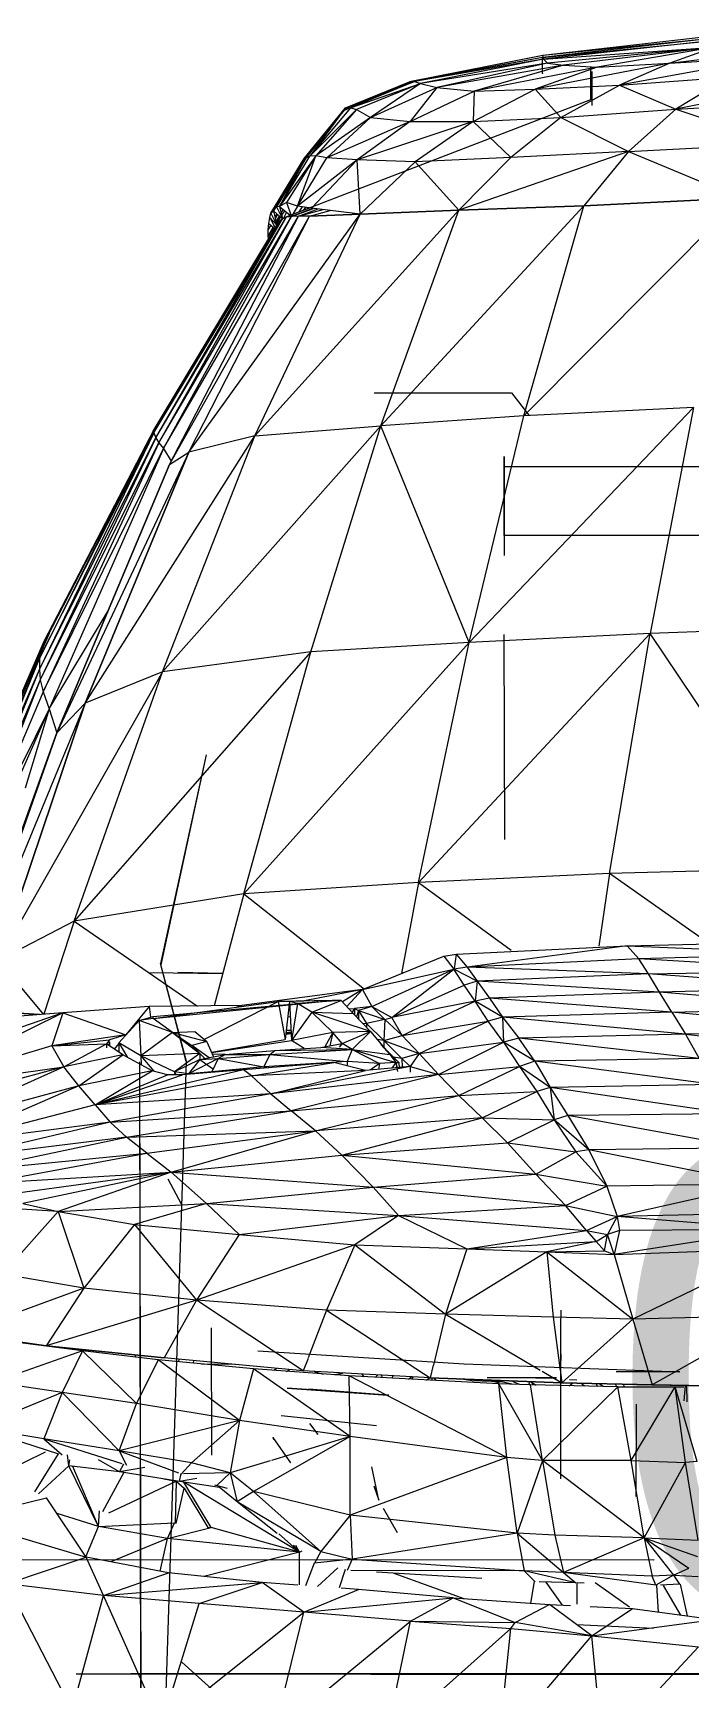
# Model space of a CAD drawing. Header units: inches. Extents: x 9610 to 15331, y -316 to 681.
# Drawn here: x 12413.73 to 12426.2, y 0.35 to 31.62 of the extents above; entities that cross this region are included whole.
import ezdxf

# ---------------------------------------------------------------- set-up
doc = ezdxf.new("R2010")
doc.units = ezdxf.units.IN
doc.header["$MEASUREMENT"] = 0
for name, color, linetype, lineweight in [('0-1', 7, 'Continuous', 5), ('0-3', 45, 'Continuous', 9), ('A-FLOR-LEVL', 51, 'Continuous', 9), ('A-GENM', 5, 'Continuous', 9)]:
    doc.layers.add(name, color=color, linetype=linetype, lineweight=lineweight)
doc.styles.add('Century Gothic', font='ufonts.com_century-gothic.ttf', dxfattribs={"height": 9})

# ---------------------------------------------------------------- blocks, each defined once
blk = doc.blocks.new('Land_Rover_Evoque_-_SUV_Car_Vehicle_Automobile_13067 - Land Rover EVOQUE_dwg-1230547-BUILDING SECTION - EAST_WEST - LOOKING SOUTH2')
at = {"layer": 'A-GENM'}
for p, q in [((12425.849, 31.046), (12430.519, 31.619)), ((12426.521, 31.499), (12423.428, 31.153)), ((12423.428, 31.153), (12426.567, 31.463)), ((12426.494, 31.535), (12423.43, 31.19)), ((12426.521, 31.499), (12423.43, 31.19)), ((12426.567, 31.463), (12423.445, 31.117)), ((12423.445, 31.117), (12426.701, 31.35)), ((12426.701, 31.35), (12423.521, 31.043)), ((12426.701, 31.35), (12423.829, 31.006)), ((12426.701, 31.35), (12424.466, 30.969)), ((12426.701, 31.35), (12425.849, 31.046)), ((12423.43, 31.19), (12420.899, 30.689)), ((12423.43, 31.19), (12420.935, 30.692)), ((12423.428, 31.153), (12420.935, 30.692)), ((12423.428, 31.153), (12420.991, 30.694)), ((12423.445, 31.117), (12420.991, 30.694)), ((12423.445, 31.117), (12421.105, 30.658)), ((12423.521, 31.043), (12421.105, 30.658)), ((12423.521, 31.043), (12421.413, 30.583)), ((12423.829, 31.006), (12421.413, 30.583)), ((12423.829, 31.006), (12422.127, 30.509)), ((12424.466, 30.969), (12422.127, 30.509)), ((12425.849, 31.046), (12423.285, 30.548)), ((12424.466, 30.969), (12423.285, 30.548)), ((12423.43, 31.19), (12423.428, 31.153)), ((12423.43, 31.19), (12423.428, 31.153)), ((12423.428, 31.153), (12423.445, 31.117)), ((12423.428, 31.153), (12423.445, 31.117)), ((12423.429, 30.846), (12423.428, 31.153)), ((12423.445, 31.117), (12423.521, 31.043)), ((12423.445, 31.117), (12423.521, 31.043)), ((12423.521, 31.043), (12423.829, 31.006)), ((12423.521, 31.043), (12423.829, 31.006)), ((12423.829, 31.006), (12424.466, 30.969)), ((12423.829, 31.006), (12424.466, 30.969)), ((12424.339, 30.959), (12424.337, 30.961)), ((12424.337, 30.961), (12424.338, 30.346)), ((12424.466, 30.969), (12425.849, 31.046)), ((12424.466, 30.969), (12425.849, 31.046)), ((12427.83, 31.161), (12424.891, 30.625)), ((12425.849, 31.046), (12424.891, 30.625)), ((12425.849, 31.046), (12427.83, 31.161)), ((12425.849, 31.046), (12427.83, 31.161)), ((12419.645, 30.149), (12420.899, 30.689)), ((12419.662, 30.152), (12420.899, 30.689)), ((12419.679, 30.193), (12420.899, 30.689)), ((12419.699, 30.201), (12420.991, 30.694)), ((12419.699, 30.202), (12420.935, 30.692)), ((12420.991, 30.694), (12419.773, 30.196)), ((12419.773, 30.196), (12421.105, 30.658)), ((12421.105, 30.658), (12419.887, 30.16)), ((12421.105, 30.658), (12420.156, 30.009)), ((12420.899, 30.689), (12420.935, 30.692)), ((12420.935, 30.692), (12420.991, 30.694)), ((12420.991, 30.694), (12421.105, 30.658)), ((12421.105, 30.658), (12421.413, 30.583)), ((12423.43, 30.844), (12423.429, 30.846)), ((12423.432, 30.842), (12423.43, 30.844)), ((12424.364, 30.811), (12424.364, 30.235)), ((12424.365, 30.887), (12424.366, 30.31)), ((12424.891, 30.625), (12426.969, 30.779)), ((12429.52, 30.894), (12425.962, 30.166)), ((12426.969, 30.779), (12425.962, 30.166)), ((12424.338, 30.346), (12418.557, 28.123)), ((12420.156, 30.009), (12421.413, 30.583)), ((12421.413, 30.583), (12420.908, 29.934)), ((12420.908, 29.934), (12422.127, 30.509)), ((12421.413, 30.583), (12422.127, 30.509)), ((12422.106, 29.935), (12423.285, 30.548)), ((12422.127, 30.509), (12422.106, 29.935)), ((12422.127, 30.509), (12423.285, 30.548)), ((12423.285, 30.548), (12424.891, 30.625)), ((12423.285, 30.548), (12423.778, 30.012)), ((12423.778, 30.012), (12424.891, 30.625)), ((12424.891, 30.625), (12425.962, 30.166)), ((12418.854, 29.151), (12419.662, 30.152)), ((12418.854, 29.151), (12419.645, 30.149)), ((12418.89, 29.23), (12419.679, 30.193)), ((12419.679, 30.193), (12418.926, 29.234)), ((12419.773, 30.196), (12419, 29.275)), ((12419.679, 30.193), (12419, 29.275)), ((12419.887, 30.16), (12419, 29.275)), ((12419.887, 30.16), (12419.114, 29.278)), ((12419.679, 30.193), (12419.773, 30.196)), ((12419.773, 30.196), (12419.887, 30.16)), ((12419.887, 30.16), (12420.156, 30.009)), ((12423.778, 30.012), (12425.962, 30.166)), ((12425.962, 30.166), (12425.063, 29.362)), ((12425.962, 30.166), (12428.669, 30.321)), ((12425.962, 30.166), (12427.905, 29.516)), ((12420.156, 30.009), (12419.114, 29.278)), ((12420.156, 30.009), (12419.324, 29.242)), ((12420.908, 29.934), (12419.324, 29.242)), ((12422.106, 29.935), (12419.902, 29.206)), ((12420.908, 29.934), (12419.902, 29.206)), ((12420.156, 30.009), (12420.908, 29.934)), ((12420.908, 29.934), (12422.106, 29.935)), ((12422.106, 29.935), (12421.003, 29.169)), ((12422.106, 29.935), (12423.778, 30.012)), ((12422.106, 29.935), (12422.821, 29.246)), ((12423.778, 30.012), (12422.821, 29.246)), ((12423.778, 30.012), (12425.063, 29.362)), ((12425.063, 29.362), (12427.905, 29.516)), ((12418.256, 28.19), (12418.89, 29.23)), ((12418.311, 28.232), (12418.926, 29.234)), ((12418.89, 29.23), (12418.311, 28.232)), ((12418.926, 29.234), (12418.366, 28.312)), ((12419.114, 29.278), (12418.422, 28.316)), ((12418.422, 28.316), (12419, 29.275)), ((12418.422, 28.316), (12418.926, 29.234)), ((12419.114, 29.278), (12418.554, 28.395)), ((12418.764, 28.322), (12419.114, 29.278)), ((12418.764, 28.322), (12419.324, 29.242)), ((12419.902, 29.206), (12418.764, 28.322)), ((12418.89, 29.23), (12418.926, 29.234)), ((12419, 29.275), (12418.926, 29.234)), ((12419.114, 29.278), (12419, 29.275)), ((12419.902, 29.206), (12419.033, 28.285)), ((12419.324, 29.242), (12419.114, 29.278)), ((12419.902, 29.206), (12419.324, 29.242)), ((12421.003, 29.169), (12419.902, 29.206)), ((12419.96, 28.172), (12419.902, 29.206)), ((12421.003, 29.169), (12419.96, 28.172)), ((12422.821, 29.246), (12421.003, 29.169)), ((12421.835, 28.25), (12421.003, 29.169)), ((12425.063, 29.362), (12421.835, 28.25)), ((12421.835, 28.25), (12422.821, 29.246)), ((12425.063, 29.362), (12422.821, 29.246)), ((12425.063, 29.362), (12424.212, 28.327)), ((12425.063, 29.362), (12427.19, 28.48)), ((12423.073, 24.338), (12427.19, 28.48)), ((12427.19, 28.48), (12424.212, 28.327)), ((12427.19, 28.48), (12424.212, 28.327)), ((12424.212, 28.327), (12427.19, 28.48)), ((12416.696, 23.644), (12419.96, 28.172)), ((12417.952, 23.953), (12421.835, 28.25)), ((12417.952, 23.953), (12419.96, 28.172)), ((12418.239, 28.11), (12418.256, 28.19)), ((12418.256, 28.19), (12418.311, 28.232)), ((12418.256, 28.19), (12418.373, 27.96)), ((12418.311, 28.232), (12418.366, 28.312)), ((12418.311, 28.232), (12418.373, 27.96)), ((12418.311, 28.232), (12418.483, 28.082)), ((12418.339, 28.111), (12418.376, 28.176)), ((12418.388, 28.165), (12418.343, 28.094)), ((12418.422, 28.316), (12418.366, 28.312)), ((12418.366, 28.312), (12418.483, 28.082)), ((12418.554, 28.395), (12418.422, 28.316)), ((12418.422, 28.316), (12418.483, 28.082)), ((12418.422, 28.316), (12418.624, 28.149)), ((12418.454, 28.193), (12418.491, 28.259)), ((12418.517, 28.237), (12418.464, 28.154)), ((12418.496, 28.089), (12418.558, 28.203)), ((12418.764, 28.322), (12418.554, 28.395)), ((12418.554, 28.395), (12418.651, 28.126)), ((12418.557, 28.123), (12418.624, 28.149)), ((12418.764, 28.322), (12418.651, 28.126)), ((12419.059, 28.282), (12418.651, 28.126)), ((12418.651, 28.126), (12419.07, 28.281)), ((12418.675, 28.168), (12419, 28.29)), ((12419.033, 28.285), (12418.764, 28.322)), ((12418.783, 28.13), (12419.156, 28.27)), ((12418.783, 28.13), (12419.256, 28.258)), ((12418.856, 28.31), (12418.791, 28.213)), ((12418.916, 28.301), (12418.873, 28.245)), ((12418.891, 28.252), (12418.916, 28.301)), ((12418.995, 28.132), (12419.39, 28.242)), ((12419.96, 28.172), (12418.995, 28.132)), ((12418.995, 28.132), (12419.96, 28.172)), ((12419.96, 28.172), (12419.033, 28.285)), ((12421.835, 28.25), (12419.96, 28.172)), ((12421.835, 28.25), (12419.96, 28.172)), ((12419.96, 28.172), (12421.835, 28.25)), ((12420.348, 24.146), (12424.212, 28.327)), ((12420.348, 24.146), (12421.835, 28.25)), ((12424.212, 28.327), (12421.835, 28.25)), ((12424.212, 28.327), (12421.835, 28.25)), ((12421.835, 28.25), (12424.212, 28.327)), ((12423.073, 24.338), (12424.212, 28.327)), ((12416.018, 24.045), (12418.428, 28.04)), ((12416.018, 24.045), (12418.373, 27.96)), ((12416.034, 24.01), (12418.483, 28.082)), ((12416.034, 24.01), (12418.428, 28.04)), ((12416.07, 23.918), (12418.557, 28.123)), ((12416.07, 23.918), (12418.483, 28.082)), ((12416.125, 23.825), (12418.651, 28.126)), ((12416.125, 23.825), (12418.557, 28.123)), ((12416.219, 23.714), (12418.783, 28.13)), ((12416.219, 23.714), (12418.651, 28.126)), ((12416.331, 23.412), (12418.995, 28.132)), ((12416.331, 23.412), (12418.783, 28.13)), ((12416.331, 23.412), (12418.783, 28.13)), ((12416.696, 23.644), (12418.995, 28.132)), ((12416.696, 23.644), (12418.995, 28.132)), ((12418.205, 27.875), (12418.222, 27.993)), ((12418.205, 27.875), (12418.256, 27.964)), ((12418.26, 27.961), (12418.205, 27.875)), ((12418.208, 27.757), (12418.205, 27.875)), ((12418.208, 27.757), (12418.303, 27.925)), ((12418.311, 27.918), (12418.208, 27.757)), ((12418.222, 27.993), (12418.239, 28.11)), ((12418.222, 27.993), (12418.31, 27.919)), ((12418.239, 28.11), (12418.345, 27.901)), ((12418.239, 28.11), (12418.373, 27.96)), ((12418.358, 28.024), (12418.421, 28.136)), ((12418.441, 28.118), (12418.364, 27.999)), ((12418.373, 27.96), (12418.428, 28.04)), ((12418.373, 27.96), (12418.428, 28.04)), ((12418.483, 28.082), (12418.428, 28.04)), ((12418.428, 28.04), (12418.483, 28.082)), ((12418.557, 28.123), (12418.483, 28.082)), ((12418.483, 28.082), (12418.557, 28.123)), ((12418.651, 28.126), (12418.557, 28.123)), ((12418.557, 28.123), (12418.651, 28.126)), ((12418.783, 28.13), (12418.651, 28.126)), ((12418.995, 28.132), (12418.783, 28.13)), ((12418.216, 27.699), (12418.208, 27.757)), ((12420.226, 24.774), (12420.264, 24.776)), ((12420.226, 24.774), (12422.839, 24.772)), ((12422.839, 24.772), (12422.838, 24.773)), ((12422.839, 24.772), (12423.169, 24.348)), ((12422.839, 24.772), (12423.168, 24.35)), ((12426.302, 24.492), (12422.033, 20.023)), ((12426.302, 24.492), (12423.073, 24.338)), ((12426.302, 24.492), (12425.474, 20.196)), ((12416.04, 24.08), (12413.88, 19.897)), ((12416.04, 24.08), (12413.941, 20.046)), ((12416.195, 19.465), (12420.348, 24.146)), ((12417.952, 23.953), (12420.348, 24.146)), ((12419.017, 19.85), (12420.348, 24.146)), ((12423.073, 24.338), (12420.348, 24.146)), ((12422.033, 20.023), (12420.348, 24.146)), ((12422.033, 20.023), (12423.073, 24.338)), ((12423.169, 24.348), (12423.168, 24.35)), ((12416.034, 24.01), (12413.854, 19.52)), ((12413.854, 19.52), (12416.07, 23.918)), ((12416.018, 24.045), (12413.857, 19.728)), ((12413.857, 19.728), (12416.034, 24.01)), ((12416.07, 23.918), (12413.871, 19.313)), ((12413.871, 19.313), (12416.125, 23.825)), ((12416.018, 24.045), (12413.88, 19.897)), ((12416.125, 23.825), (12413.925, 19.087)), ((12414.728, 18.868), (12417.952, 23.953)), ((12416.018, 24.045), (12416.034, 24.01)), ((12416.034, 24.01), (12416.07, 23.918)), ((12416.07, 23.918), (12416.125, 23.825)), ((12416.125, 23.825), (12416.219, 23.714)), ((12416.195, 19.465), (12417.952, 23.953)), ((12417.952, 23.953), (12416.696, 23.644)), ((12413.925, 19.087), (12416.219, 23.714)), ((12416.219, 23.714), (12414.038, 18.765)), ((12416.696, 23.644), (12414.189, 18.309)), ((12414.728, 18.868), (12416.696, 23.644)), ((12416.696, 23.644), (12414.728, 18.868)), ((12416.219, 23.714), (12416.363, 23.475)), ((12416.331, 23.412), (12416.696, 23.644)), ((12422.697, 22.062), (12422.694, 23.56)), ((12422.694, 23.56), (12422.698, 21.678)), ((12414.189, 18.309), (12416.331, 23.412)), ((12416.331, 23.412), (12414.189, 18.309)), ((12432.074, 23.362), (12422.713, 23.365)), ((12422.715, 23.363), (12422.713, 23.365)), ((12432.057, 22.059), (12422.697, 22.062)), ((12422.698, 22.06), (12422.697, 22.062)), ((12422.697, 22.062), (12422.698, 21.678)), ((12414.038, 18.765), (12415.162, 20.628)), ((12429.099, 20.33), (12425.474, 20.196)), ((12414.041, 20.196), (12411.958, 15.475)), ((12413.941, 20.046), (12412.667, 17.11)), ((12413.941, 20.046), (12412.686, 17.111)), ((12413.941, 20.046), (12413.88, 19.897)), ((12422.033, 20.023), (12417.743, 15.246)), ((12422.033, 20.023), (12419.017, 19.85)), ((12425.474, 20.196), (12421.069, 15.458)), ((12421.069, 15.458), (12422.033, 20.023)), ((12425.474, 20.196), (12422.033, 20.023)), ((12422.708, 16.28), (12422.7, 20.18)), ((12424.703, 15.631), (12425.474, 20.196)), ((12428.474, 15.727), (12425.474, 20.196)), ((12413.88, 19.897), (12412.688, 17.111)), ((12413.88, 19.897), (12412.715, 17.112)), ((12413.857, 19.728), (12412.738, 17.113)), ((12413.857, 19.728), (12412.776, 17.114)), ((12413.857, 19.728), (12413.854, 19.52)), ((12413.88, 19.897), (12413.857, 19.728)), ((12419.017, 19.85), (12414.517, 14.727)), ((12419.017, 19.85), (12416.195, 19.465)), ((12417.743, 15.246), (12419.017, 19.85)), ((12413.854, 19.52), (12412.811, 17.115)), ((12413.854, 19.52), (12412.878, 17.118)), ((12416.195, 19.465), (12413.069, 13.976)), ((12413.854, 19.52), (12413.871, 19.313)), ((12414.517, 14.727), (12416.195, 19.465)), ((12416.195, 19.465), (12414.728, 18.868)), ((12413.871, 19.313), (12412.927, 17.119)), ((12413.871, 19.313), (12413.008, 17.122)), ((12413.925, 19.087), (12413.088, 17.125)), ((12413.871, 19.313), (12413.925, 19.087)), ((12413.925, 19.087), (12414.038, 18.765)), ((12414.728, 18.868), (12412.376, 13.168)), ((12413.069, 13.976), (12414.728, 18.868)), ((12414.728, 18.868), (12413.069, 13.976)), ((12414.038, 18.765), (12413.237, 17.131)), ((12414.038, 18.765), (12413.324, 17.134)), ((12414.038, 18.765), (12413.587, 17.257)), ((12414.038, 18.765), (12414.189, 18.309)), ((12414.189, 18.309), (12414.728, 18.868)), ((12412.376, 13.168), (12414.189, 18.309)), ((12412.511, 13.666), (12414.189, 18.309)), ((12414.189, 18.309), (12412.515, 13.563)), ((12417.03, 17.888), (12416.162, 13.919)), ((12417.03, 17.888), (12416.164, 13.897)), ((12413.897, 17.499), (12413.937, 17.593)), ((12413.993, 17.753), (12413.965, 17.687)), ((12413.824, 17.273), (12413.771, 17.15)), ((12428.474, 15.727), (12424.703, 15.631)), ((12421.069, 15.458), (12417.743, 15.246)), ((12421.069, 15.458), (12420.746, 13.731)), ((12424.703, 15.631), (12421.069, 15.458)), ((12421.069, 15.458), (12422.829, 14.174)), ((12424.703, 15.631), (12424.5, 14.247)), ((12426.589, 14.297), (12424.703, 15.631)), ((12417.743, 15.246), (12414.517, 14.727)), ((12417.743, 15.246), (12417.177, 13.113)), ((12417.743, 15.246), (12420.037, 13.434)), ((12414.517, 14.727), (12413.069, 13.976)), ((12414.517, 14.727), (12413.942, 12.954)), ((12414.517, 14.727), (12416.86, 13.11)), ((12421.55, 14.061), (12421.782, 14.1)), ((12421.782, 14.1), (12421.743, 13.82)), ((12421.782, 14.1), (12425.04, 14.254)), ((12421.782, 14.1), (12421.993, 13.852)), ((12425.04, 14.254), (12421.993, 13.852)), ((12425.04, 14.254), (12428.597, 14.349)), ((12425.04, 14.254), (12428.79, 14.102)), ((12425.04, 14.254), (12425.26, 14.006)), ((12428.79, 14.102), (12425.26, 14.006)), ((12413.069, 13.976), (12413.929, 12.953)), ((12416.649, 12.056), (12416.162, 13.919)), ((12416.164, 13.897), (12416.162, 13.919)), ((12416.652, 12.053), (12416.162, 13.919)), ((12420.005, 13.427), (12421.55, 14.061)), ((12420.005, 13.427), (12421.742, 13.814)), ((12420.177, 13.103), (12421.742, 13.814)), ((12420.563, 12.894), (12421.742, 13.814)), ((12421.55, 14.061), (12421.742, 13.814)), ((12421.993, 13.852), (12421.742, 13.814)), ((12422.185, 13.586), (12421.742, 13.814)), ((12421.934, 13.509), (12421.742, 13.814)), ((12425.26, 14.006), (12421.993, 13.852)), ((12425.443, 13.72), (12421.993, 13.852)), ((12421.993, 13.852), (12422.185, 13.586)), ((12425.443, 13.72), (12425.26, 14.006)), ((12428.952, 13.797), (12425.26, 14.006)), ((12425.443, 13.72), (12428.952, 13.797)), ((12415.928, 13.749), (12417.341, 13.728)), ((12417.341, 13.728), (12416.491, 13.748)), ((12420.563, 12.894), (12421.934, 13.509)), ((12422.185, 13.586), (12421.934, 13.509)), ((12422.145, 13.204), (12421.934, 13.509)), ((12422.185, 13.586), (12422.145, 13.204)), ((12425.443, 13.72), (12422.185, 13.586)), ((12425.654, 13.377), (12422.185, 13.586)), ((12422.185, 13.586), (12422.416, 13.262)), ((12429.135, 13.453), (12425.443, 13.72)), ((12425.654, 13.377), (12425.443, 13.72)), ((12429.135, 13.453), (12425.654, 13.377)), ((12416.02, 12.873), (12419.423, 13.219)), ((12416.02, 12.911), (12419.423, 13.219)), ((12416.02, 12.873), (12418.398, 13.2)), ((12417.008, 12.489), (12418.398, 13.2)), ((12420.005, 13.427), (12417.705, 13.119)), ((12419.423, 13.219), (12418.398, 13.2)), ((12418.61, 13.2), (12418.398, 13.2)), ((12418.398, 13.2), (12418.533, 12.472)), ((12418.61, 13.2), (12418.533, 12.472)), ((12419.423, 13.219), (12418.61, 13.2)), ((12418.765, 13.162), (12418.61, 13.2)), ((12418.61, 13.2), (12418.649, 12.453)), ((12418.765, 13.162), (12418.649, 12.453)), ((12418.765, 13.162), (12419.423, 13.219)), ((12419.596, 13.219), (12418.765, 13.162)), ((12419.035, 12.991), (12418.765, 13.162)), ((12420.005, 13.427), (12418.897, 13.209)), ((12419.035, 12.991), (12419.596, 13.219)), ((12419.596, 13.219), (12419.423, 13.219)), ((12419.827, 12.971), (12419.596, 13.219)), ((12420.005, 13.427), (12419.621, 13.193)), ((12420.005, 13.427), (12419.706, 13.101)), ((12420.005, 13.427), (12420.177, 13.103)), ((12422.145, 13.204), (12420.563, 12.894)), ((12420.755, 12.551), (12422.145, 13.204)), ((12422.416, 13.262), (12422.145, 13.204)), ((12422.666, 12.899), (12422.145, 13.204)), ((12422.395, 12.822), (12422.145, 13.204)), ((12425.654, 13.377), (12422.416, 13.262)), ((12425.885, 12.995), (12422.416, 13.262)), ((12422.416, 13.262), (12422.666, 12.899)), ((12425.885, 12.995), (12425.654, 13.377)), ((12429.337, 13.072), (12425.654, 13.377)), ((12414.304, 12.983), (12411.211, 11.908)), ((12414.304, 12.983), (12411.384, 11.546)), ((12412.742, 13.017), (12413.86, 12.947)), ((12413.86, 12.947), (12412.742, 13.017)), ((12414.304, 12.983), (12413.32, 12.905)), ((12414.304, 12.983), (12414.089, 12.353)), ((12415.946, 13.099), (12414.304, 12.983)), ((12414.304, 12.983), (12415.5, 12.565)), ((12415.75, 12.834), (12415.364, 12.412)), ((12415.946, 13.099), (12415.5, 12.565)), ((12415.75, 12.834), (12416.02, 12.911)), ((12416.02, 12.873), (12415.75, 12.834)), ((12416.387, 12.606), (12415.75, 12.834)), ((12415.75, 12.834), (12415.787, 12.164)), ((12417.705, 13.119), (12415.946, 13.099)), ((12415.946, 13.099), (12415.971, 12.897)), ((12416.02, 12.873), (12416.02, 12.911)), ((12416.387, 12.606), (12416.02, 12.873)), ((12417.705, 13.119), (12417.607, 13.092)), ((12418.625, 12.907), (12418.578, 12.902)), ((12419.035, 12.991), (12418.649, 12.453)), ((12420.154, 12.628), (12419.035, 12.991)), ((12419.439, 12.609), (12419.035, 12.991)), ((12419.035, 12.991), (12419.827, 12.971)), ((12419.749, 13.055), (12419.849, 13.065)), ((12419.849, 13.065), (12419.803, 12.997)), ((12420.154, 12.628), (12419.827, 12.971)), ((12420.177, 13.103), (12419.849, 13.065)), ((12419.849, 13.065), (12419.926, 13.027)), ((12419.849, 13.065), (12419.849, 12.948)), ((12419.926, 13.027), (12419.889, 12.906)), ((12420.177, 13.103), (12419.926, 13.027)), ((12419.926, 13.027), (12420.427, 12.855)), ((12419.926, 13.027), (12420.079, 12.779)), ((12419.926, 13.027), (12419.926, 12.868)), ((12420.427, 12.855), (12420.079, 12.779)), ((12420.177, 13.103), (12420.427, 12.855)), ((12420.177, 13.103), (12420.563, 12.894)), ((12420.427, 12.855), (12420.406, 12.455)), ((12420.427, 12.855), (12420.563, 12.894)), ((12420.427, 12.855), (12420.755, 12.551)), ((12420.755, 12.551), (12420.563, 12.894)), ((12420.755, 12.551), (12422.391, 12.821)), ((12422.666, 12.899), (12422.395, 12.822)), ((12422.684, 12.421), (12422.395, 12.822)), ((12425.885, 12.995), (12422.666, 12.899)), ((12426.145, 12.575), (12422.666, 12.899)), ((12422.666, 12.899), (12422.974, 12.498)), ((12422.666, 12.899), (12422.684, 12.421)), ((12425.885, 12.995), (12429.337, 13.072)), ((12429.558, 12.632), (12425.885, 12.995)), ((12425.885, 12.995), (12426.145, 12.575)), ((12415.5, 12.565), (12414.089, 12.353)), ((12415.5, 12.565), (12415.19, 12.469)), ((12416.387, 12.606), (12415.787, 12.164)), ((12416.387, 12.606), (12416.812, 12.626)), ((12416.387, 12.606), (12417.043, 12.435)), ((12416.387, 12.606), (12416.752, 12.359)), ((12416.387, 12.606), (12416.907, 12.206)), ((12416.812, 12.626), (12417.043, 12.435)), ((12418.544, 12.575), (12418.642, 12.588)), ((12418.546, 12.596), (12418.641, 12.609)), ((12418.548, 12.61), (12418.64, 12.622)), ((12418.638, 12.654), (12418.551, 12.644)), ((12418.551, 12.643), (12418.638, 12.653)), ((12419.439, 12.609), (12418.649, 12.453)), ((12419.439, 12.609), (12419.286, 12.337)), ((12419.439, 12.609), (12419.381, 12.355)), ((12420.154, 12.628), (12419.439, 12.609)), ((12419.613, 12.398), (12419.439, 12.609)), ((12419.613, 12.398), (12420.154, 12.628)), ((12419.806, 12.284), (12420.154, 12.628)), ((12420.079, 12.779), (12420.018, 12.771)), ((12420.079, 12.779), (12420.406, 12.455)), ((12420.079, 12.779), (12420.079, 12.707)), ((12420.154, 12.628), (12420.521, 12.189)), ((12420.406, 12.455), (12420.755, 12.551)), ((12420.755, 12.551), (12421.082, 12.207)), ((12421.082, 12.207), (12422.391, 12.82)), ((12426.145, 12.575), (12422.974, 12.498)), ((12429.558, 12.632), (12426.145, 12.575)), ((12426.145, 12.575), (12429.779, 12.154)), ((12426.145, 12.575), (12426.405, 12.116)), ((12414.089, 12.353), (12411.384, 11.546)), ((12414.089, 12.353), (12415.19, 12.469)), ((12414.089, 12.353), (12415.131, 12.393)), ((12414.089, 12.353), (12414.319, 11.953)), ((12414.319, 11.953), (12415.131, 12.393)), ((12415.19, 12.469), (12415.131, 12.393)), ((12415.44, 12.183), (12415.131, 12.393)), ((12415.131, 12.393), (12415.132, 12.313)), ((12415.184, 12.433), (12415.173, 12.365)), ((12415.19, 12.433), (12415.19, 12.353)), ((12415.365, 12.397), (12415.28, 12.292)), ((12415.364, 12.412), (12415.365, 12.235)), ((12415.787, 12.164), (12415.364, 12.412)), ((12415.364, 12.412), (12415.531, 12.134)), ((12416.907, 12.206), (12415.787, 12.164)), ((12416.907, 12.206), (12416.424, 11.86)), ((12417.043, 12.435), (12416.752, 12.359)), ((12416.752, 12.359), (12416.907, 12.206)), ((12417.083, 12.126), (12416.752, 12.359)), ((12416.907, 12.206), (12417.003, 12.11)), ((12416.907, 12.206), (12416.907, 12.091)), ((12417.043, 12.433), (12417.169, 12.143)), ((12417.131, 12.231), (12418.533, 12.472)), ((12417.132, 12.228), (12418.649, 12.453)), ((12417.389, 12.189), (12417.146, 12.197)), ((12417.389, 12.187), (12418.337, 12.264)), ((12417.651, 12.32), (12417.876, 12.338)), ((12418.24, 12.187), (12419.806, 12.284)), ((12418.24, 12.187), (12418.337, 12.264)), ((12418.337, 12.264), (12419.207, 12.322)), ((12418.337, 12.264), (12419.806, 12.284)), ((12418.893, 12.301), (12418.649, 12.453)), ((12418.893, 12.301), (12418.649, 12.453)), ((12419.207, 12.322), (12419.613, 12.398)), ((12419.806, 12.284), (12419.207, 12.322)), ((12419.613, 12.398), (12419.558, 12.33)), ((12419.806, 12.284), (12419.613, 12.398)), ((12419.806, 12.284), (12419.71, 12.054)), ((12419.806, 12.284), (12420.521, 12.189)), ((12419.806, 12.284), (12420.636, 12.035)), ((12419.806, 12.284), (12420.327, 12.016)), ((12420.406, 12.455), (12420.281, 12.476)), ((12420.521, 12.189), (12420.348, 12.378)), ((12420.348, 12.378), (12420.695, 12.035)), ((12420.406, 12.455), (12421.082, 12.207)), ((12420.406, 12.455), (12420.753, 12.111)), ((12420.406, 12.455), (12420.406, 12.326)), ((12421.082, 12.207), (12420.753, 12.111)), ((12421.082, 12.207), (12420.908, 11.959)), ((12421.082, 12.207), (12422.684, 12.421)), ((12421.082, 12.207), (12421.448, 11.807)), ((12421.448, 11.807), (12422.684, 12.421)), ((12422.974, 12.498), (12422.684, 12.421)), ((12423.282, 12.059), (12422.684, 12.421)), ((12422.684, 12.421), (12422.992, 11.962)), ((12426.405, 12.116), (12422.974, 12.498)), ((12423.282, 12.059), (12422.974, 12.498)), ((12411.384, 11.546), (12414.319, 11.953)), ((12414.319, 11.953), (12411.594, 11.223)), ((12414.319, 11.953), (12411.825, 10.842)), ((12415.44, 12.183), (12414.319, 11.953)), ((12414.607, 11.591), (12414.319, 11.953)), ((12414.607, 11.591), (12415.44, 12.183)), ((12417.738, 11.899), (12414.915, 11.229)), ((12415.999, 11.879), (12415.44, 12.183)), ((12415.812, -14.041), (12415.764, 12.052)), ((12415.812, -12.39), (12415.764, 12.052)), ((12416.424, 11.86), (12415.787, 12.164)), ((12415.787, 12.164), (12415.788, 11.994)), ((12415.787, 12.164), (12416.033, 11.87)), ((12415.812, -14.041), (12416.652, 12.053)), ((12416.907, 12.091), (12416.424, 11.86)), ((12417.738, 11.899), (12416.578, 11.803)), ((12417.254, 12.11), (12416.694, 11.822)), ((12416.907, 12.091), (12416.694, 11.822)), ((12416.907, 12.091), (12417.389, 12.187)), ((12416.907, 12.091), (12417.254, 12.11)), ((12416.907, 12.091), (12417.149, 11.922)), ((12417.254, 12.11), (12417.138, 11.861)), ((12418.125, 11.957), (12417.138, 11.861)), ((12417.254, 12.11), (12417.389, 12.187)), ((12417.254, 12.11), (12418.24, 12.187)), ((12417.254, 12.11), (12418.125, 11.957)), ((12417.389, 12.187), (12418.24, 12.187)), ((12419.458, 12.034), (12417.738, 11.899)), ((12417.892, 11.785), (12417.738, 11.899)), ((12417.892, 11.785), (12419.458, 12.034)), ((12418.24, 12.187), (12418.125, 11.957)), ((12419.71, 12.054), (12418.125, 11.957)), ((12418.125, 11.957), (12418.214, 11.937)), ((12418.24, 12.187), (12419.71, 12.054)), ((12420.908, 11.959), (12418.258, 11.442)), ((12420.057, 11.882), (12419.458, 12.034)), ((12420.327, 12.016), (12419.71, 12.054)), ((12419.71, 12.054), (12419.713, 11.97)), ((12420.908, 11.959), (12420.057, 11.882)), ((12420.327, 12.016), (12420.15, 11.891)), ((12420.327, 12.016), (12420.305, 11.905)), ((12420.636, 12.035), (12420.327, 12.016)), ((12420.521, 12.189), (12420.636, 12.035)), ((12420.521, 12.189), (12420.695, 12.035)), ((12420.636, 12.035), (12420.562, 11.928)), ((12420.753, 12.111), (12420.592, 12.137)), ((12420.636, 12.035), (12420.665, 11.868)), ((12420.636, 12.035), (12420.664, 11.937)), ((12420.636, 12.035), (12420.695, 12.035)), ((12420.695, 12.035), (12420.7, 11.93)), ((12420.753, 12.111), (12420.908, 11.959)), ((12420.753, 12.111), (12420.754, 11.945)), ((12420.908, 11.959), (12420.908, 11.853)), ((12420.908, 11.959), (12421.448, 11.807)), ((12421.448, 11.807), (12422.992, 11.962)), ((12421.833, 11.406), (12422.992, 11.962)), ((12423.282, 12.059), (12422.992, 11.962)), ((12423.571, 11.561), (12422.992, 11.962)), ((12422.992, 11.962), (12423.32, 11.484)), ((12426.405, 12.116), (12423.282, 12.059)), ((12426.684, 11.619), (12423.282, 12.059)), ((12423.282, 12.059), (12423.571, 11.561)), ((12414.607, 11.591), (12411.825, 10.842)), ((12414.607, 11.591), (12412.074, 10.499)), ((12415.999, 11.879), (12414.607, 11.591)), ((12414.915, 11.229), (12414.607, 11.591)), ((12414.915, 11.229), (12415.999, 11.879)), ((12414.915, 11.229), (12416.578, 11.803)), ((12414.915, 11.229), (12416.289, 11.803)), ((12417.892, 11.785), (12414.915, 11.229)), ((12416.289, 11.803), (12415.999, 11.879)), ((12416.578, 11.803), (12416.289, 11.803)), ((12416.694, 11.822), (12416.424, 11.86)), ((12416.424, 11.86), (12416.424, 11.803)), ((12416.424, 11.86), (12416.455, 11.803)), ((12417.138, 11.861), (12416.694, 11.822)), ((12420.057, 11.882), (12417.892, 11.785)), ((12418.258, 11.442), (12417.892, 11.785)), ((12418.258, 11.442), (12420.057, 11.882)), ((12421.448, 11.807), (12418.258, 11.442)), ((12421.448, 11.807), (12418.643, 11.117)), ((12421.448, 11.807), (12421.833, 11.406)), ((12426.684, 11.619), (12423.571, 11.561)), ((12418.258, 11.442), (12414.915, 11.229)), ((12418.258, 11.442), (12415.203, 10.904)), ((12418.258, 11.442), (12418.643, 11.117)), ((12418.643, 11.117), (12421.833, 11.406)), ((12419.107, 10.736), (12421.833, 11.406)), ((12421.833, 11.406), (12423.32, 11.484)), ((12422.277, 10.985), (12421.833, 11.406)), ((12422.277, 10.985), (12423.32, 11.484)), ((12423.571, 11.561), (12423.32, 11.484)), ((12423.32, 11.484), (12423.648, 10.949)), ((12426.974, 11.064), (12423.571, 11.561)), ((12423.571, 11.561), (12423.909, 11.026)), ((12423.571, 11.561), (12423.648, 10.949)), ((12414.915, 11.229), (12412.074, 10.499)), ((12414.915, 11.229), (12415.203, 10.904)), ((12415.203, 10.904), (12418.643, 11.117)), ((12415.513, 10.618), (12418.643, 11.117)), ((12419.107, 10.736), (12418.643, 11.117)), ((12422.277, 10.985), (12419.107, 10.736)), ((12419.608, 10.277), (12422.277, 10.985)), ((12422.759, 10.507), (12422.277, 10.985)), ((12422.277, 10.985), (12423.648, 10.949)), ((12422.759, 10.507), (12423.648, 10.949)), ((12423.909, 11.026), (12423.648, 10.949)), ((12424.305, 10.375), (12423.648, 10.949)), ((12423.648, 10.949), (12424.063, 10.336)), ((12426.974, 11.064), (12423.909, 11.026)), ((12427.292, 10.413), (12423.909, 11.026)), ((12423.909, 11.026), (12424.305, 10.375)), ((12415.203, 10.904), (12412.074, 10.499)), ((12415.203, 10.904), (12412.286, 10.213)), ((12415.203, 10.904), (12415.513, 10.618)), ((12415.513, 10.618), (12419.107, 10.736)), ((12415.898, 10.313), (12419.107, 10.736)), ((12416.361, 9.95), (12419.107, 10.736)), ((12419.608, 10.277), (12419.107, 10.736)), ((12415.513, 10.618), (12412.286, 10.213)), ((12412.516, 9.984), (12415.513, 10.618)), ((12415.898, 10.313), (12415.513, 10.618)), ((12419.608, 10.277), (12422.759, 10.507)), ((12423.3, 9.914), (12422.759, 10.507)), ((12422.759, 10.507), (12424.063, 10.336)), ((12423.3, 9.914), (12424.063, 10.336)), ((12424.305, 10.375), (12424.063, 10.336)), ((12424.652, 9.686), (12424.063, 10.336)), ((12427.292, 10.413), (12424.305, 10.375)), ((12427.582, 9.724), (12424.305, 10.375)), ((12424.305, 10.375), (12424.652, 9.686)), ((12412.516, 9.984), (12415.898, 10.313)), ((12412.786, 9.736), (12415.898, 10.313)), ((12415.898, 10.313), (12416.361, 9.95)), ((12416.361, 9.95), (12419.608, 10.277)), ((12420.207, 9.664), (12419.608, 10.277)), ((12419.608, 10.277), (12423.3, 9.914)), ((12412.786, 9.736), (12416.361, 9.95)), ((12416.361, 9.95), (12413.114, 9.507)), ((12416.361, 9.95), (12413.538, 9.355)), ((12416.361, 9.95), (12414.215, 9.202)), ((12416.297, 9.827), (12416.555, 9.349)), ((12416.361, 9.95), (12417.036, 9.357)), ((12416.361, 9.95), (12420.207, 9.664)), ((12420.207, 9.664), (12423.3, 9.914)), ((12423.861, 9.32), (12423.3, 9.914)), ((12423.3, 9.914), (12424.652, 9.686)), ((12427.582, 9.724), (12424.652, 9.686)), ((12427.582, 9.724), (12424.846, 9.11)), ((12417.036, 9.357), (12420.207, 9.664)), ((12420.69, 9.128), (12420.207, 9.664)), ((12423.861, 9.32), (12420.207, 9.664)), ((12423.861, 9.32), (12424.652, 9.686)), ((12424.652, 9.686), (12424.846, 9.11)), ((12414.215, 9.202), (12413.153, 8.012)), ((12414.215, 9.202), (12413.307, 9.259)), ((12413.538, 9.355), (12414.215, 9.202)), ((12414.215, 9.202), (12417.036, 9.357)), ((12414.215, 9.202), (12415.664, 8.954)), ((12414.215, 9.202), (12414.699, 7.744)), ((12417.036, 9.357), (12415.664, 8.954)), ((12417.036, 9.357), (12417.655, 8.763)), ((12417.036, 9.357), (12420.69, 9.128)), ((12417.655, 8.763), (12420.69, 9.128)), ((12420.69, 9.128), (12419.858, 8.572)), ((12420.69, 9.128), (12423.861, 9.32)), ((12420.69, 9.128), (12421.985, 8.496)), ((12420.69, 9.128), (12424.266, 8.841)), ((12424.266, 8.841), (12423.861, 9.32)), ((12423.861, 9.32), (12424.846, 9.11)), ((12424.266, 8.841), (12424.846, 9.11)), ((12424.846, 9.11), (12424.662, 8.765)), ((12427.775, 9.167), (12424.846, 9.11)), ((12427.833, 8.861), (12424.846, 9.11)), ((12424.846, 9.11), (12424.894, 8.842)), ((12415.664, 8.954), (12414.699, 7.744)), ((12415.664, 8.954), (12417.655, 8.763)), ((12415.664, 8.954), (12416.844, 7.515)), ((12417.655, 8.763), (12416.844, 7.515)), ((12417.655, 8.763), (12419.858, 8.572)), ((12421.985, 8.496), (12424.266, 8.841)), ((12424.266, 8.841), (12424.449, 8.631)), ((12424.266, 8.841), (12424.662, 8.765)), ((12424.449, 8.631), (12424.662, 8.765)), ((12424.605, 8.458), (12424.662, 8.765)), ((12424.894, 8.842), (12424.662, 8.765)), ((12424.788, 8.382), (12424.662, 8.765)), ((12427.833, 8.861), (12424.788, 8.382)), ((12424.894, 8.842), (12424.788, 8.382)), ((12427.833, 8.861), (12424.894, 8.842)), ((12419.858, 8.572), (12416.844, 7.515)), ((12419.858, 8.572), (12419.319, 7.325)), ((12419.858, 8.572), (12421.985, 8.496)), ((12419.858, 8.572), (12421.58, 7.249)), ((12421.985, 8.496), (12421.58, 7.249)), ((12421.985, 8.496), (12424.449, 8.631)), ((12421.985, 8.496), (12423.512, 8.439)), ((12424.449, 8.631), (12423.512, 8.439)), ((12423.512, 8.439), (12424.605, 8.458)), ((12424.449, 8.631), (12424.605, 8.458)), ((12424.605, 8.458), (12424.788, 8.382)), ((12424.788, 8.382), (12427.901, 8.497)), ((12427.901, 8.497), (12425.148, 7.153)), ((12423.512, 8.439), (12421.58, 7.249)), ((12423.512, 8.439), (12424.788, 8.382)), ((12423.512, 8.439), (12425.148, 7.153)), ((12423.512, 8.439), (12423.629, 7.192)), ((12424.788, 8.382), (12425.148, 7.153)), ((12414.699, 7.744), (12413.153, 8.012)), ((12414.699, 7.744), (12412.343, 6.879)), ((12414.699, 7.744), (12413.986, 6.65)), ((12416.844, 7.515), (12413.986, 6.65)), ((12416.844, 7.515), (12414.699, 7.744)), ((12416.844, 7.515), (12416.228, 6.421)), ((12419.319, 7.325), (12416.844, 7.515)), ((12418.876, 6.173), (12416.844, 7.515)), ((12419.319, 7.325), (12418.971, 6.42)), ((12421.58, 7.249), (12419.319, 7.325)), ((12419.319, 7.325), (12420.883, 6.306)), ((12421.58, 7.249), (12421.35, 6.281)), ((12423.629, 7.192), (12421.58, 7.249)), ((12421.58, 7.249), (12423.382, 6.188)), ((12423.774, 7.325), (12423.771, 7.017)), ((12427.246, 7.213), (12425.148, 7.153)), ((12417.122, 6.989), (12417.128, 4.569)), ((12425.148, 7.153), (12423.629, 7.192)), ((12423.629, 7.192), (12423.765, 6.179)), ((12423.771, 7.017), (12423.768, 5.634)), ((12425.148, 7.153), (12423.796, 5.944)), ((12425.148, 7.153), (12425.516, 5.905)), ((12412.343, 6.879), (12413.986, 6.65)), ((12413.986, 6.65), (12412.343, 6.879)), ((12414.678, 6.551), (12413.343, 6.723)), ((12413.986, 6.65), (12416.228, 6.421)), ((12416.228, 6.421), (12413.986, 6.65)), ((12427.182, 6.849), (12425.516, 5.905)), ((12414.678, 6.551), (12412.974, 5.955)), ((12414.678, 6.551), (12414.291, 5.763)), ((12416.112, 6.38), (12414.678, 6.551)), ((12415.704, 5.554), (12414.678, 6.551)), ((12415.699, 6.429), (12415.672, 6.478)), ((12416.112, 6.38), (12415.704, 5.554)), ((12417.931, 6.209), (12416.112, 6.38)), ((12417.659, 5.229), (12416.112, 6.38)), ((12418.876, 6.173), (12416.228, 6.421)), ((12418.876, 6.173), (12416.228, 6.421)), ((12416.507, 6.343), (12416.513, 6.394)), ((12416.786, 6.317), (12416.79, 6.368)), ((12417.568, 6.295), (12416.942, 6.302)), ((12418.01, 6.551), (12421.933, 6.304)), ((12418.966, 6.407), (12418.876, 6.173)), ((12420.888, 6.302), (12421.292, 6.039)), ((12421.349, 6.278), (12421.292, 6.039)), ((12421.933, 6.304), (12426.041, 6.151)), ((12423.773, 6.499), (12423.771, 6.229)), ((12414.291, 5.763), (12412.974, 5.955)), ((12417.931, 6.209), (12417.659, 5.229)), ((12419.751, 6.076), (12417.931, 6.209)), ((12419.77, 4.924), (12417.931, 6.209)), ((12418.375, 6.22), (12418.317, 6.181)), ((12418.558, 6.163), (12418.613, 6.198)), ((12418.558, 6.163), (12418.613, 6.198)), ((12421.292, 6.039), (12418.876, 6.173)), ((12421.292, 6.039), (12418.876, 6.173)), ((12419.083, 6.161), (12419.252, 6.112)), ((12419.473, 6.096), (12419.627, 6.131)), ((12419.627, 6.131), (12419.477, 6.096)), ((12422.597, 5.925), (12419.751, 6.076)), ((12422.751, 4.523), (12419.751, 6.076)), ((12419.77, 4.924), (12419.751, 6.076)), ((12419.987, 6.111), (12420.026, 6.061)), ((12420.293, 6.094), (12420.252, 6.049)), ((12420.38, 6.042), (12420.365, 6.09)), ((12420.563, 6.033), (12420.587, 6.078)), ((12420.879, 6.016), (12420.933, 6.059)), ((12420.968, 6.057), (12420.941, 6.013)), ((12420.968, 6.057), (12420.941, 6.013)), ((12421.221, 5.998), (12421.269, 6.04)), ((12421.221, 5.998), (12421.269, 6.04)), ((12421.292, 6.039), (12423.796, 5.944)), ((12423.796, 5.944), (12421.292, 6.039)), ((12421.327, 5.992), (12421.329, 6.038)), ((12421.401, 5.988), (12421.37, 6.036)), ((12422.086, 5.98), (12421.838, 6.018)), ((12422.086, 5.98), (12422.251, 6.003)), ((12422.647, 5.961), (12422.086, 5.98)), ((12423.691, 6.039), (12422.375, 6.038)), ((12423.302, 6.038), (12422.375, 6.038)), ((12422.647, 5.961), (12422.502, 5.93)), ((12422.647, 5.961), (12422.502, 5.93)), ((12422.84, 5.917), (12422.647, 5.961)), ((12422.84, 5.917), (12422.647, 5.961)), ((12422.992, 5.912), (12422.828, 5.981)), ((12423.167, 5.907), (12423.185, 5.967)), ((12423.258, 5.904), (12423.201, 5.967)), ((12423.21, 5.966), (12423.307, 5.903)), ((12423.302, 6.038), (12423.691, 6.039)), ((12423.417, 6.167), (12423.796, 5.944)), ((12423.771, 6.229), (12423.769, 5.518)), ((12423.769, 6.148), (12423.796, 5.944)), ((12423.796, 5.944), (12425.516, 5.905)), ((12425.516, 5.905), (12423.796, 5.944)), ((12423.943, 6.006), (12424.077, 6)), ((12426.041, 6.151), (12424.83, 6.155)), ((12414.291, 5.763), (12412.664, 5.09)), ((12414.291, 5.763), (12413.942, 4.88)), ((12415.374, 4.651), (12414.291, 5.763)), ((12415.704, 5.554), (12414.291, 5.763)), ((12420.501, 5.711), (12418.569, 5.845)), ((12418.569, 5.845), (12420.482, 5.71)), ((12418.569, 5.845), (12420.482, 5.71)), ((12420.482, 5.71), (12418.975, 5.825)), ((12420.501, 5.711), (12420.482, 5.71)), ((12423.197, 5.906), (12422.597, 5.925)), ((12423.428, 4.466), (12422.597, 5.925)), ((12422.751, 4.523), (12422.597, 5.925)), ((12424.861, 5.869), (12423.197, 5.906)), ((12423.428, 4.466), (12423.197, 5.906)), ((12423.428, 4.466), (12424.861, 5.869)), ((12423.768, 5.634), (12423.766, 4.116)), ((12423.936, 5.889), (12424, 5.939)), ((12424.223, 5.883), (12424.157, 5.936)), ((12424.223, 5.883), (12424.157, 5.936)), ((12424.439, 5.93), (12424.47, 5.877)), ((12424.439, 5.93), (12424.47, 5.877)), ((12424.58, 5.875), (12424.502, 5.928)), ((12424.843, 5.869), (12424.815, 5.921)), ((12424.861, 5.869), (12425.953, 5.869)), ((12425.111, 4.467), (12424.861, 5.869)), ((12424.967, 5.918), (12424.974, 5.869)), ((12425.111, 4.467), (12425.953, 5.869)), ((12425.516, 5.905), (12427.828, 5.867)), ((12427.828, 5.867), (12425.516, 5.905)), ((12427.828, 5.867), (12425.546, 5.905)), ((12427.828, 5.866), (12425.546, 5.905)), ((12425.953, 5.869), (12426.114, 5.87)), ((12426.367, 4.449), (12425.953, 5.869)), ((12426.146, 4.429), (12425.953, 5.869)), ((12426.14, 5.895), (12426.113, 5.601)), ((12426.169, 5.894), (12426.175, 5.586)), ((12415.374, 4.651), (12415.704, 5.554)), ((12417.659, 5.229), (12415.704, 5.554)), ((12418.453, 5.326), (12420.27, 5.135)), ((12418.453, 5.326), (12420.271, 5.135)), ((12423.769, 5.518), (12423.766, 4.116)), ((12425.206, 5.54), (12425.203, 3.783)), ((12413.942, 4.88), (12412.664, 5.09)), ((12412.664, 5.09), (12414.219, 4.595)), ((12417.659, 5.229), (12415.374, 4.651)), ((12417.659, 5.229), (12416.748, 4.421)), ((12417.659, 5.229), (12417.484, 4.23)), ((12419.77, 4.924), (12417.659, 5.229)), ((12418.995, 5.172), (12419.151, 4.959)), ((12420.27, 5.135), (12420.271, 5.135)), ((12415.374, 4.651), (12413.942, 4.88)), ((12413.942, 4.88), (12415.424, 4.408)), ((12413.942, 4.88), (12414.288, 4.573)), ((12419.77, 4.924), (12417.929, 3.875)), ((12419.77, 4.924), (12418.271, 4.469)), ((12418.32, 4.863), (12418.299, 4.904)), ((12418.299, 4.904), (12418.63, 4.422)), ((12419.15, 4.961), (12419.151, 4.959)), ((12419.768, 3.425), (12419.77, 4.924)), ((12422.751, 4.523), (12419.77, 4.924)), ((12413.963, 4.628), (12413.194, 4.245)), ((12413.771, 3.872), (12414.216, 4.595)), ((12414.415, 4.364), (12414.389, 4.572)), ((12414.415, 4.364), (12414.435, 4.478)), ((12415.382, 4.25), (12414.977, 4.477)), ((12416.748, 4.421), (12415.374, 4.651)), ((12415.374, 4.651), (12416.5, 4.23)), ((12415.374, 4.651), (12415.509, 4.381)), ((12415.382, 4.25), (12415.459, 4.403)), ((12416.748, 4.421), (12416.554, 4.21)), ((12417.484, 4.23), (12416.748, 4.421)), ((12418.243, 4.46), (12417.484, 4.23)), ((12418.63, 4.422), (12418.628, 4.424)), ((12422.751, 4.523), (12419.768, 3.425)), ((12423.428, 4.466), (12422.751, 4.523)), ((12422.942, 3.083), (12422.751, 4.523)), ((12423.428, 4.466), (12422.942, 3.083)), ((12425.111, 4.467), (12423.428, 4.466)), ((12425.361, 2.998), (12423.428, 4.466)), ((12423.428, 4.466), (12423.659, 3.045)), ((12425.361, 2.998), (12425.111, 4.467)), ((12425.111, 4.467), (12426.146, 4.429)), ((12425.361, 2.998), (12426.146, 4.429)), ((12426.367, 4.449), (12426.146, 4.429)), ((12426.386, 2.951), (12426.146, 4.429)), ((12413.84, 3.833), (12414.415, 4.364)), ((12415.382, 4.25), (12414.415, 4.364)), ((12414.978, 3.213), (12414.415, 4.364)), ((12414.978, 3.213), (12414.488, 4.356)), ((12415.463, 4.237), (12415.057, 3.492)), ((12415.175, 3.473), (12416.456, 4.075)), ((12415.861, 4.333), (12415.382, 4.25)), ((12416.522, 4.068), (12415.382, 4.25)), ((12416.222, 4.116), (12416.456, 4.075)), ((12416.456, 4.075), (12416.437, 3.271)), ((12416.456, 4.075), (12416.611, 3.941)), ((12416.522, 4.068), (12416.552, 4.221)), ((12416.852, 4.123), (12416.522, 4.068)), ((12417.281, 3.956), (12416.522, 4.068)), ((12417.484, 4.23), (12416.598, 4.211)), ((12417.484, 4.23), (12417.231, 3.99)), ((12417.929, 3.875), (12417.484, 4.23)), ((12417.484, 4.23), (12417.618, 3.682)), ((12420.311, 3.714), (12420.178, 4.349)), ((12412.329, 3.347), (12413.991, 3.759)), ((12414.746, 2.627), (12413.991, 3.759)), ((12414.746, 2.627), (12413.991, 3.759)), ((12416.459, 3.269), (12416.611, 3.941)), ((12417.124, 3.193), (12416.602, 4.056)), ((12418.805, 2.726), (12416.603, 4.056)), ((12416.611, 3.941), (12417.06, 3.196)), ((12417.431, 3.934), (12417.19, 3.997)), ((12417.618, 3.682), (12417.272, 3.957)), ((12417.929, 3.875), (12417.618, 3.682)), ((12419.768, 3.425), (12417.929, 3.875)), ((12419.207, 2.734), (12417.929, 3.875)), ((12420.22, 3.986), (12420.311, 3.714)), ((12414.978, 3.213), (12414.192, 3.457)), ((12414.978, 3.213), (12414.998, 3.508)), ((12418.376, 3.08), (12417.618, 3.682)), ((12419.207, 2.734), (12417.618, 3.682)), ((12420.398, 3.563), (12420.659, 3.1)), ((12412.329, 3.347), (12414.746, 2.627)), ((12414.739, 2.637), (12414.978, 3.213)), ((12414.978, 3.213), (12416.428, 3.279)), ((12416.292, 2.983), (12414.978, 3.213)), ((12416.292, 2.983), (12416.428, 3.279)), ((12416.292, 2.983), (12417.124, 3.193)), ((12417.057, 3.201), (12417.124, 3.193)), ((12418.805, 2.726), (12417.124, 3.193)), ((12419.768, 3.425), (12419.207, 2.734)), ((12422.942, 3.083), (12419.768, 3.425)), ((12419.768, 3.425), (12419.806, 2.59)), ((12416.292, 2.983), (12415.214, 2.538)), ((12416.154, 2.361), (12416.292, 2.983)), ((12418.805, 2.726), (12416.292, 2.983)), ((12418.805, 2.726), (12418.411, 3.072)), ((12418.805, 2.726), (12418.687, 2.854)), ((12418.805, 2.726), (12418.731, 2.849)), ((12422.942, 3.083), (12419.806, 2.59)), ((12423.659, 3.045), (12422.942, 3.083)), ((12422.942, 3.083), (12423.823, 2.334)), ((12422.942, 3.083), (12423.077, 2.372)), ((12425.361, 2.998), (12423.659, 3.045)), ((12423.659, 3.045), (12423.823, 2.334)), ((12425.361, 2.998), (12423.823, 2.334)), ((12425.361, 2.998), (12425.921, 2.288)), ((12425.361, 2.998), (12426.212, 2.422)), ((12425.361, 2.998), (12426.376, 2.644)), ((12425.361, 2.998), (12426.386, 2.951)), ((12425.361, 2.998), (12425.515, 2.268)), ((12412.16, 2.584), (12425.542, 2.581)), ((12413.238, 2.119), (12414.746, 2.627)), ((12416.313, 2.33), (12414.746, 2.627)), ((12415.074, 1.899), (12414.746, 2.627)), ((12416.313, 2.33), (12414.746, 2.627)), ((12418.805, 2.726), (12416.983, 2.262)), ((12418.805, 2.726), (12418.853, 2.748)), ((12418.805, 2.101), (12418.805, 2.726)), ((12418.925, 2.088), (12419.086, 2.523)), ((12419.207, 2.734), (12419.089, 2.513)), ((12419.806, 2.59), (12419.089, 2.513)), ((12419.207, 2.734), (12419.806, 2.59)), ((12419.806, 2.59), (12419.708, 2.378)), ((12419.806, 2.59), (12423.077, 2.372)), ((12425.549, 2.573), (12425.542, 2.581)), ((12415.074, 1.899), (12416.313, 2.33)), ((12418.09, 2.149), (12416.313, 2.33)), ((12418.09, 2.149), (12416.313, 2.33)), ((12419.53, 2.427), (12419.143, 2.073)), ((12419.673, 2.393), (12419.557, 2.047)), ((12423.077, 2.372), (12419.782, 2.378)), ((12422.274, 2.222), (12420.266, 2.345)), ((12421.933, 1.838), (12420.603, 2.321)), ((12423.823, 2.334), (12423.077, 2.372)), ((12424.063, 2.142), (12423.077, 2.372)), ((12423.077, 2.372), (12423.289, 2.161)), ((12425.582, 2.095), (12423.823, 2.334)), ((12425.515, 2.268), (12423.823, 2.334)), ((12423.823, 2.334), (12424.063, 2.142)), ((12425.921, 2.288), (12425.515, 2.268)), ((12425.582, 2.095), (12425.515, 2.268)), ((12425.921, 2.288), (12425.582, 2.095)), ((12425.921, 2.288), (12426.212, 2.422)), ((12425.921, 2.288), (12426.036, 2.115)), ((12425.921, 2.288), (12426.385, 2.259)), ((12414.478, -0.28), (12413.238, 2.119)), ((12415.074, 1.899), (12413.238, 2.119)), ((12414.478, -0.28), (12415.074, 1.899)), ((12415.074, 1.899), (12418.09, 2.149)), ((12416.18, -0.577), (12415.074, 1.899)), ((12416.892, 1.747), (12415.074, 1.899)), ((12416.892, 1.747), (12418.09, 2.149)), ((12418.773, 2.099), (12418.09, 2.149)), ((12418.883, 1.585), (12418.09, 2.149)), ((12418.773, 2.099), (12418.09, 2.149)), ((12418.883, 1.585), (12419.927, 2.015)), ((12419.927, 2.015), (12419.594, 2.04)), ((12419.927, 2.015), (12419.594, 2.04)), ((12421.725, 1.853), (12419.927, 2.015)), ((12421.725, 1.853), (12419.927, 2.015)), ((12423.266, 2.164), (12423.196, 1.753)), ((12424.063, 2.142), (12423.362, 2.159)), ((12423.809, 1.716), (12423.499, 2.153)), ((12424.081, 2.14), (12424.077, 1.738)), ((12424.221, 2.137), (12424.081, 2.142)), ((12425.081, 1.675), (12424.428, 2.143)), ((12425.597, 2.098), (12425.63, 1.585)), ((12426.036, 2.115), (12425.669, 2.099)), ((12426.059, 1.527), (12425.73, 2.088)), ((12426.182, 1.51), (12426.05, 2.116)), ((12416.18, -0.577), (12416.892, 1.747)), ((12416.18, -0.577), (12418.883, 1.585)), ((12418.883, 1.585), (12416.892, 1.747)), ((12418.325, -0.72), (12418.883, 1.585)), ((12418.883, 1.585), (12421.725, 1.853)), ((12420.913, 1.413), (12418.883, 1.585)), ((12420.913, 1.413), (12421.725, 1.853)), ((12421.725, 1.853), (12423.562, 1.728)), ((12421.725, 1.853), (12422.904, 1.384)), ((12421.725, 1.853), (12423.562, 1.728)), ((12422.904, 1.384), (12423.562, 1.728)), ((12423.562, 1.728), (12423.958, 1.709)), ((12424.363, 1.135), (12423.562, 1.728)), ((12423.562, 1.728), (12423.958, 1.709)), ((12424.336, 1.691), (12425.137, 1.652)), ((12424.336, 1.691), (12425.137, 1.652)), ((12424.363, 1.135), (12425.137, 1.652)), ((12425.137, 1.652), (12426.694, 1.441)), ((12425.137, 1.652), (12426.694, 1.441)), ((12418.325, -0.72), (12420.913, 1.413)), ((12420.452, -0.835), (12420.913, 1.413)), ((12420.452, -0.835), (12422.826, 1.269)), ((12420.913, 1.413), (12422.826, 1.269)), ((12420.913, 1.413), (12422.904, 1.384)), ((12422.598, -0.949), (12422.826, 1.269)), ((12422.826, 1.269), (12422.904, 1.384)), ((12422.826, 1.269), (12424.363, 1.135)), ((12424.363, 1.135), (12422.904, 1.384)), ((12425.54, 1.27), (12424.074, 1.344)), ((12424.363, 1.135), (12426.694, 1.441)), ((12422.598, -0.949), (12424.363, 1.135)), ((12424.57, -1.035), (12424.363, 1.135)), ((12424.363, 1.135), (12426.394, 0.924)), ((12416.562, 0.632), (12416.564, 0.63)), ((12416.564, 0.63), (12418.346, -0.964)), ((12424.57, -1.035), (12426.394, 0.924)), ((12414.552, 0.411), (12416.314, 0.409)), ((12416.929, 0.413), (12415.597, 0.411)), ((12416.314, 0.409), (12420.163, 0.406)), ((12420.313, 0.412), (12416.929, 0.413)), ((12420.163, 0.406), (12426.769, 0.404)), ((12426.772, 0.412), (12420.313, 0.412))]:
    blk.add_line(p, q, dxfattribs=at)
blk = doc.blocks.new('Land_Rover_Evoque_-_SUV_Car_Vehicle_Automobile_13067 - Land_Rover_Evoque_-_SUV_Car_Vehicle_Automobile_13067-1230553-BUILDING SECTION - EAST_WEST - LOOKING SOUTH2')
blk.add_blockref('Land_Rover_Evoque_-_SUV_Car_Vehicle_Automobile_13067 - Land Rover EVOQUE_dwg-1230547-BUILDING SECTION - EAST_WEST - LOOKING SOUTH2', (0, 0))
blk = doc.blocks.new('CTR  - Topography_rvt-1-BUILDING SECTION - EAST_WEST - LOOKING SOUTH2')
at = {"layer": '0-3'}
blk.add_blockref('Land_Rover_Evoque_-_SUV_Car_Vehicle_Automobile_13067 - Land_Rover_Evoque_-_SUV_Car_Vehicle_Automobile_13067-1230553-BUILDING SECTION - EAST_WEST - LOOKING SOUTH2', (0, 0), dxfattribs=at)

msp = doc.modelspace()

# ---------------------------------------------------------------- block references
at = {"layer": '0-1'}
msp.add_blockref('CTR  - Topography_rvt-1-BUILDING SECTION - EAST_WEST - LOOKING SOUTH2', (0, 0), dxfattribs=at)

# ---------------------------------------------------------------- texts
at = {"layer": 'A-FLOR-LEVL', "insert": (12424.667, 10.551), "char_height": 9, "width": 129.987, "attachment_point": 1, "style": 'Century Gothic'}
msp.add_mtext('0\' - 0" - 1ST FLOOR', dxfattribs=at)

doc.saveas('drawing.dxf')
